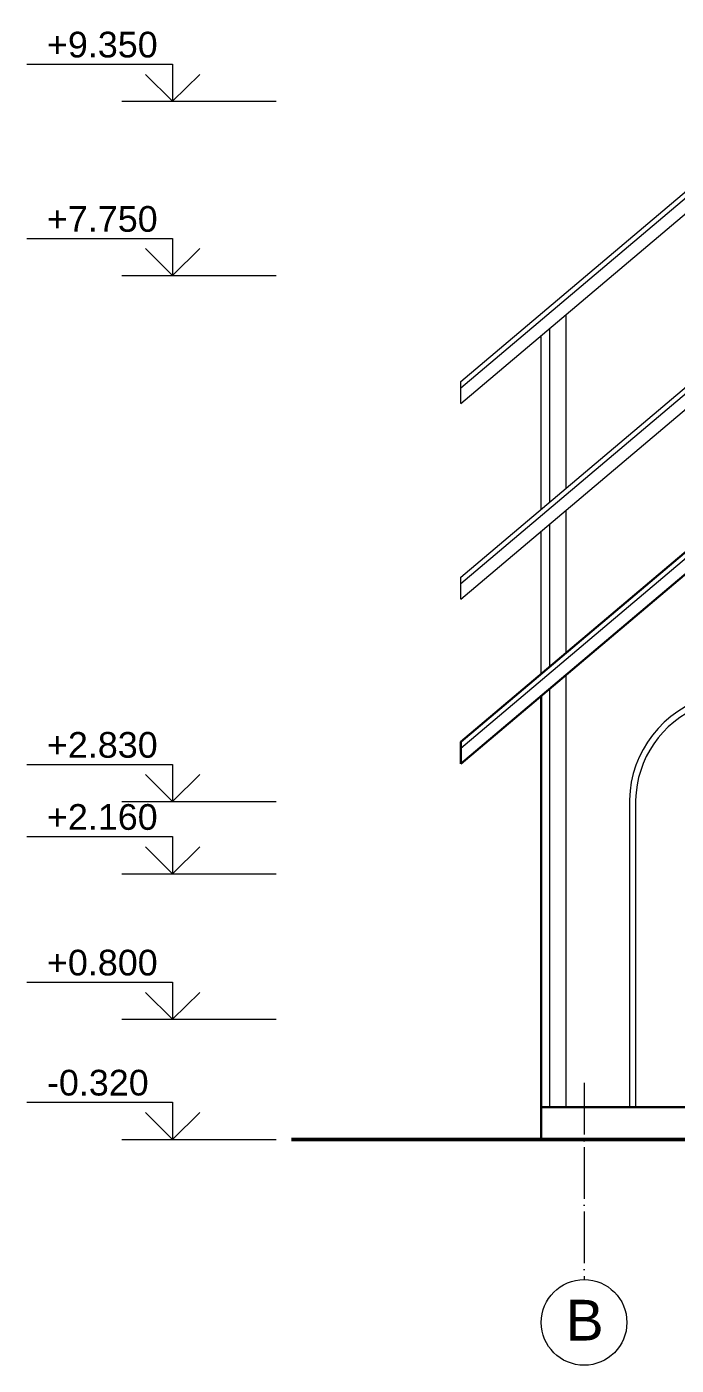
# Model space of a CAD drawing. Header units: millimetres. Extents: x 159 to 5807, y 71 to 6378.
# Drawn here: x 3962 to 4569, y 4303 to 5553 of the extents above; entities that cross this region are included whole.
import ezdxf

# ---------------------------------------------------------------- set-up
doc = ezdxf.new("R2010")
doc.units = ezdxf.units.MM
doc.linetypes.add('ACAD_ISO04W100', pattern=[30, 24, -3, 0, -3])
for name, color, linetype, lineweight in [('dim', 4, 'Continuous', 13), ('fasad', 251, 'Continuous', 15), ('wall', 5, 'Continuous', 50)]:
    doc.layers.add(name, color=color, linetype=linetype, lineweight=lineweight)
doc.styles.add('dim_st2', font='arial.ttf')
doc.styles.get("Standard").update_dxf_attribs({"font": 'arial.ttf'})

msp = doc.modelspace()

# ---------------------------------------------------------------- linework, layer by layer
at = {"layer": 'dim'}
for p, q in [((3961.9872, 5518.3789), (4098.3372, 5518.3789)), ((4098.3372, 5518.3789), (4098.3372, 5483.7351)), ((4098.3372, 5483.7351), (4073.0892, 5508.9246)), ((4098.3372, 5483.7351), (4123.5852, 5508.9246)), ((4050.8664, 5483.7351), (4195.0362, 5483.7351)), ((3961.9872, 5355.6026), (4098.3372, 5355.6026)), ((4098.3372, 5355.6026), (4098.3372, 5320.9587)), ((4098.3372, 5320.9587), (4073.0892, 5346.1482)), ((4098.3372, 5320.9587), (4123.5852, 5346.1482)), ((4050.8664, 5320.9587), (4195.0362, 5320.9587)), ((3961.9872, 4864.4258), (4098.3372, 4864.4258)), ((4098.3372, 4864.4258), (4098.3372, 4829.782)), ((4098.3372, 4829.782), (4073.0892, 4854.9715)), ((4098.3372, 4829.782), (4123.5852, 4854.9715)), ((4050.8664, 4829.782), (4195.0362, 4829.782)), ((3961.9872, 4797.0887), (4098.3372, 4797.0887)), ((4098.3372, 4762.4448), (4073.0892, 4787.6343)), ((4098.3372, 4797.0887), (4098.3372, 4762.4448)), ((4098.3372, 4762.4448), (4123.5852, 4787.6343)), ((4050.8664, 4762.4448), (4195.0362, 4762.4448)), ((3961.9872, 4661.1063), (4098.3372, 4661.1063)), ((4098.3372, 4626.4624), (4073.0892, 4651.6519)), ((4098.3372, 4661.1063), (4098.3372, 4626.4624)), ((4098.3372, 4626.4624), (4123.5852, 4651.6519)), ((4050.8664, 4626.4624), (4195.0362, 4626.4624)), ((3961.9872, 4548.9835), (4098.3372, 4548.9835)), ((4098.3372, 4514.3397), (4073.0892, 4539.5292)), ((4098.3372, 4548.9835), (4098.3372, 4514.3397)), ((4098.3372, 4514.3397), (4123.5852, 4539.5292)), ((4050.8664, 4514.3397), (4195.0362, 4514.3397))]:
    msp.add_line(p, q, dxfattribs=at)
at = {"layer": 'dim', "linetype": 'ACAD_ISO04W100', "ltscale": 2}
msp.add_line((4482.7779, 4567.0362), (4482.7779, 4383.4292), dxfattribs=at)
at = {"layer": 'dim', "color": 18, "true_color": 0x000000}
msp.add_circle((4482.7779, 4343.4292), 40, dxfattribs=at)
at = {"layer": 'fasad'}
for p, q in [((4367.7482, 5222.1299), (4759.5264, 5553.3475)), ((4367.7482, 5216.1124), (4759.323, 5547.158)), ((4367.7482, 5201.6707), (4758.8347, 5532.3034)), ((4367.7482, 5018.8598), (4744.9072, 5337.7181)), ((4367.7482, 5033.3016), (4727.8249, 5337.7181)), ((4367.7482, 5039.319), (4720.7072, 5337.7181)), ((4367.7482, 4879.5243), (4882.7779, 5314.9413)), ((4465.9275, 5122.3218), (4465.9275, 5284.6735)), ((4442.7779, 5102.7507), (4442.7779, 5265.1023)), ((4450.7605, 5109.4994), (4450.7605, 5271.851)), ((4367.7482, 5201.6707), (4367.7482, 5222.1299)), ((4465.9275, 4968.5445), (4465.9275, 5101.8627)), ((4450.7605, 4955.7221), (4450.7605, 5089.0402)), ((4442.7779, 4948.9734), (4442.7779, 5082.2915)), ((4367.7482, 5018.8598), (4367.7482, 5039.319)), ((4465.9275, 4544.3397), (4465.9275, 4948.0853)), ((4450.7605, 4544.3397), (4450.7605, 4935.2629)), ((4525.1795, 4831.3004), (4525.1795, 4544.3397)), ((4530.9197, 4831.1666), (4530.9197, 4544.2059))]:
    msp.add_line(p, q, dxfattribs=at)
at = {"layer": 'fasad', "lineweight": 30}
for p, q in [((4367.7482, 4885.5417), (4882.7779, 5320.9587)), ((4367.7482, 4865.0825), (4882.7779, 5300.4995)), ((4442.7779, 4514.3397), (4442.7779, 4928.5142)), ((4367.7482, 4865.0825), (4367.7482, 4885.5417))]:
    msp.add_line(p, q, dxfattribs=at)
for points in [[(4442.7779, 4514.3397), (4442.7779, 4544.3397), (4627.7779, 4544.3397)], [(4557.7779, 4514.3397), (4557.7779, 4514.3397), (4592.7779, 4514.3397), (4592.7779, 4529.3397), (4627.7779, 4529.3397), (4627.7779, 4544.3397), (4877.7779, 4544.3397)]]:
    msp.add_lwpolyline(points, dxfattribs=at)
at = {"layer": 'fasad'}
for radius, start in [(102.4476, 105.3958278), (96.7058, 45.8586516)]:
    msp.add_arc((4627.5992, 4828.9133), radius, start, 178.6648432, dxfattribs=at)
at = {"layer": 'wall'}
msp.add_line((4209.4293, 4514.3397), (5629.2524, 4514.3397), dxfattribs=at)

# ---------------------------------------------------------------- texts
at = {"layer": 'dim'}
for s, p in [('+9.350', (3980.8639, 5524.6989)), ('+7.750', (3980.8639, 5361.9225)), ('+2.830', (3980.8639, 4870.7458)), ('+2.160', (3980.8639, 4803.4087)), ('+0.800', (3980.8639, 4667.4262)), ('-0.320', (3980.8639, 4555.3035))]:
    msp.add_text(s, height=24, dxfattribs=at).set_placement(p)
at = {"layer": 'dim', "color": 18, "true_color": 0x000000, "insert": (4483.3839, 4345.5084), "char_height": 38, "attachment_point": 5, "style": 'dim_st2'}
msp.add_mtext('B', dxfattribs=at)

doc.saveas('drawing.dxf')
